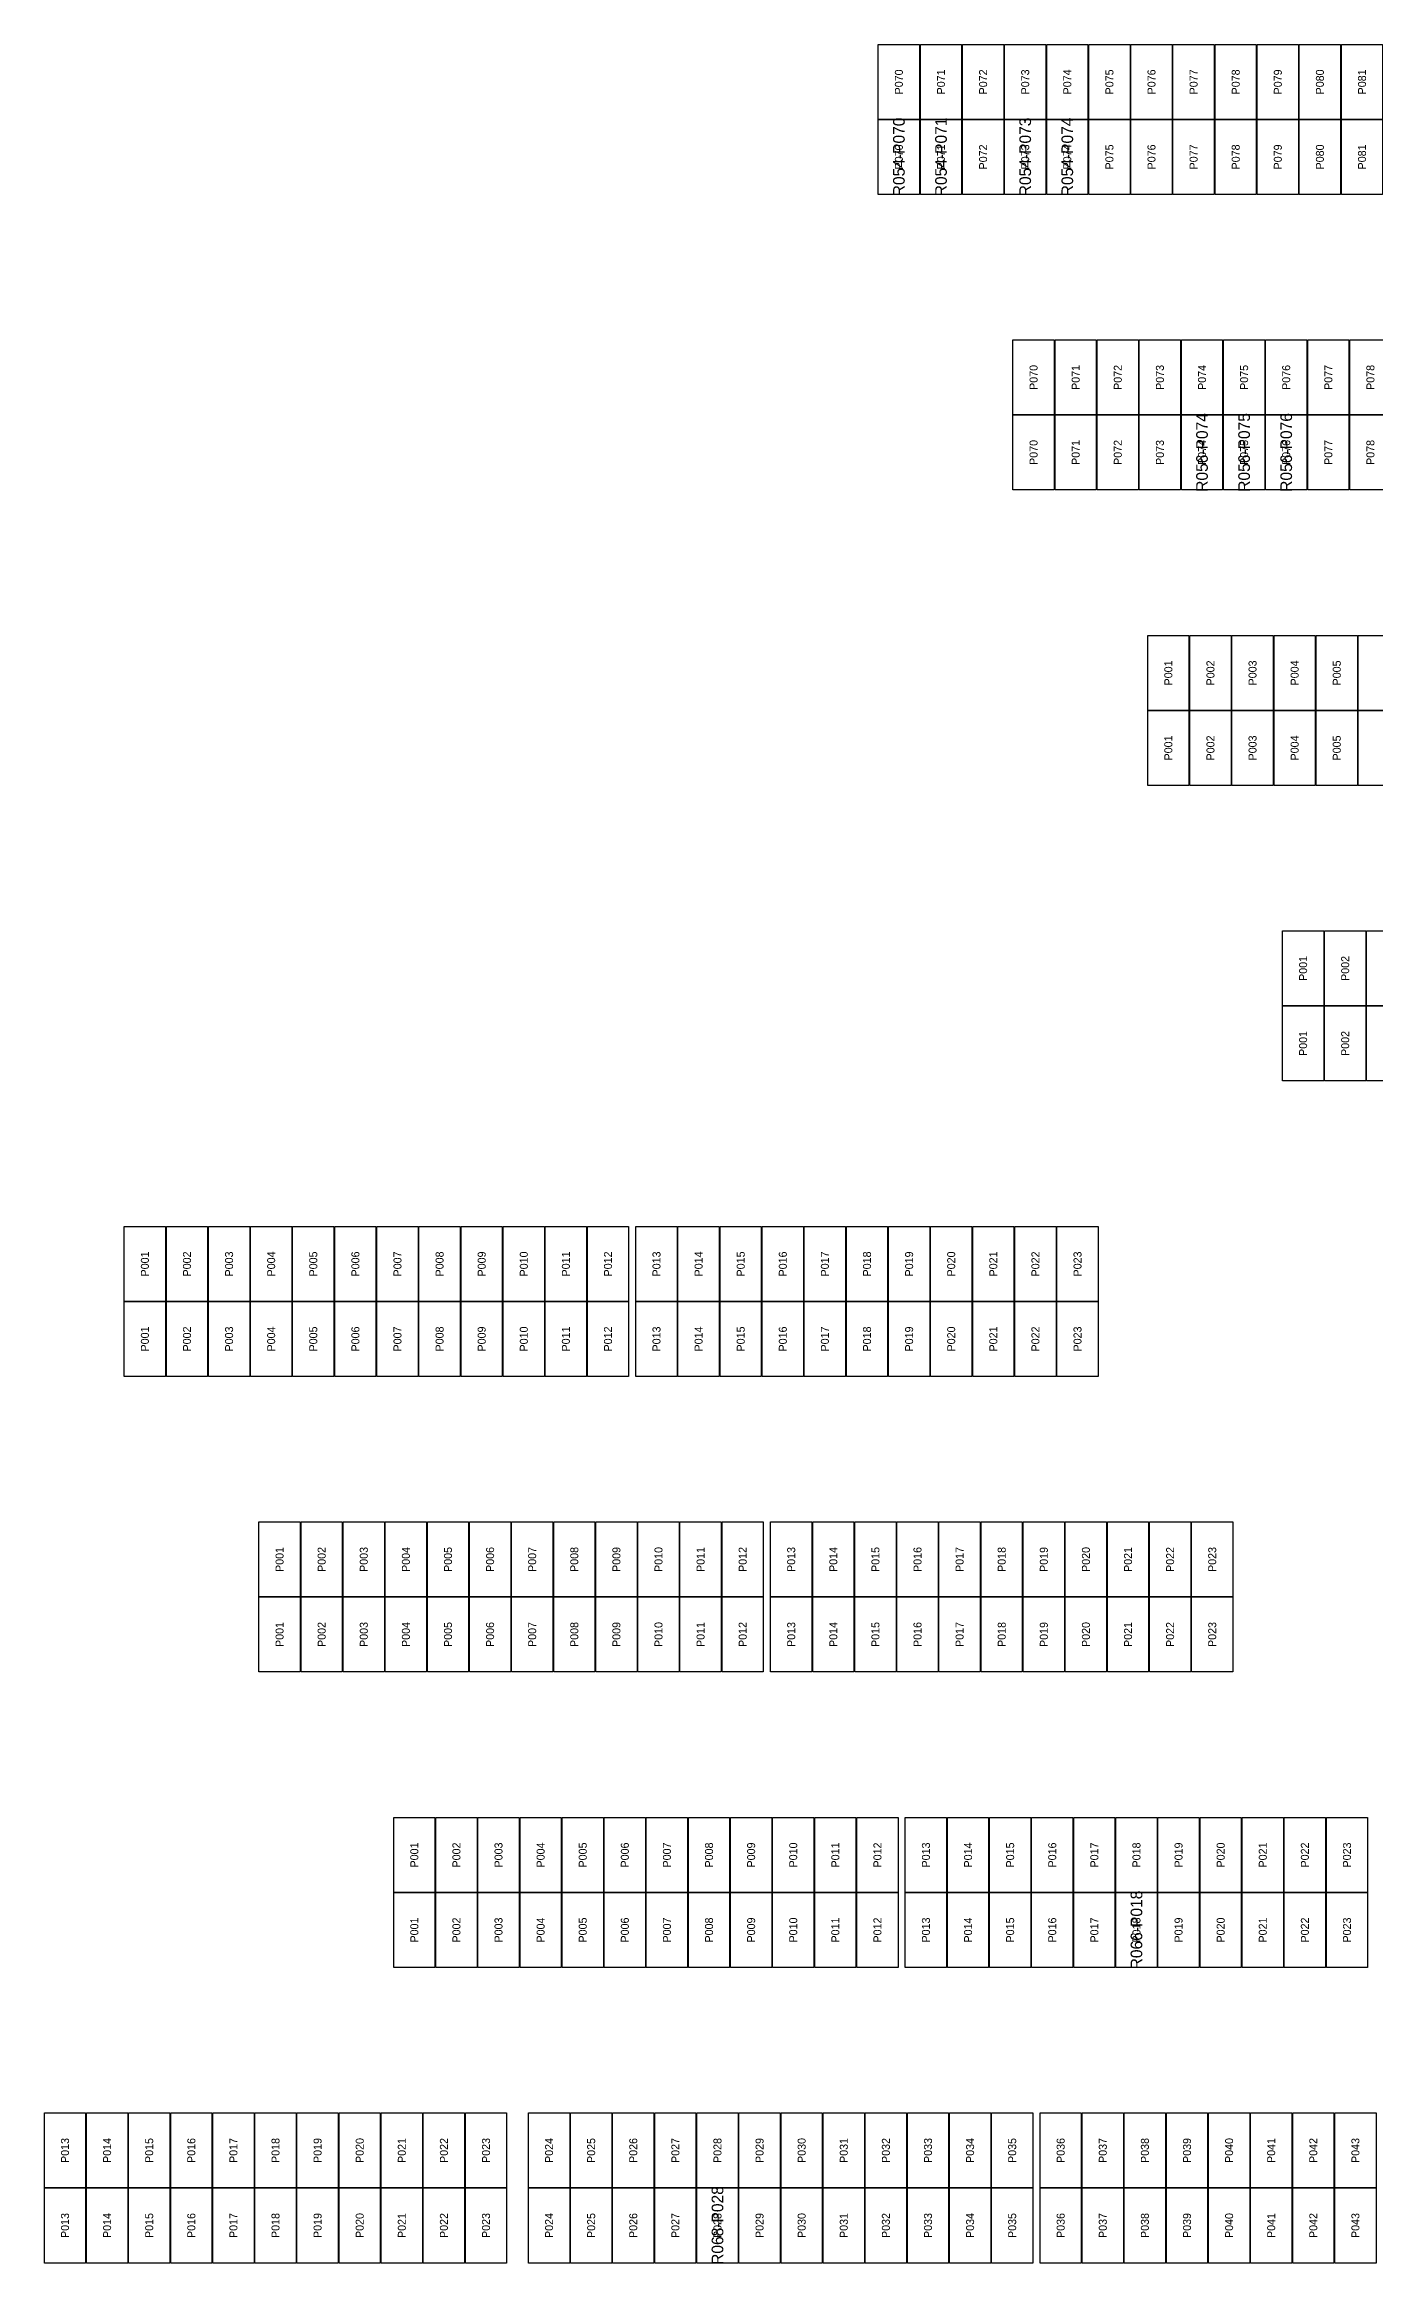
# Model space of a CAD drawing. Extents: x 296295 to 296770, y 651564 to 652121.
# Drawn here: x 296531.7 to 296568.3, y 651848.5 to 651909.5 of the extents above; entities that cross this region are included whole.
import ezdxf
from ezdxf.enums import TextEntityAlignment as Align

# ---------------------------------------------------------------- set-up
doc = ezdxf.new("R2010")
doc.units = 0

msp = doc.modelspace()

# ---------------------------------------------------------------- linework, layer by layer
at = {"layer": 'DEFECTIVE_PANELS'}
for points in [[(296554.67, 651907.472), (296555.804, 651907.472), (296555.804, 651905.409), (296554.67, 651905.409)], [(296555.828, 651907.472), (296556.962, 651907.472), (296556.962, 651905.409), (296555.828, 651905.409)], [(296558.144, 651907.472), (296559.278, 651907.472), (296559.278, 651905.409), (296558.144, 651905.409)], [(296559.302, 651907.472), (296560.436, 651907.472), (296560.436, 651905.409), (296559.302, 651905.409)], [(296563.007, 651899.346), (296564.141, 651899.346), (296564.141, 651897.283), (296563.007, 651897.283)], [(296564.165, 651899.346), (296565.299, 651899.346), (296565.299, 651897.283), (296564.165, 651897.283)], [(296565.323, 651899.346), (296566.457, 651899.346), (296566.457, 651897.283), (296565.323, 651897.283)], [(296561.204, 651858.716), (296562.338, 651858.716), (296562.338, 651856.653), (296561.204, 651856.653)], [(296549.68, 651850.59), (296550.814, 651850.59), (296550.814, 651848.527), (296549.68, 651848.527)]]:
    msp.add_lwpolyline(points, close=True, dxfattribs=at)
at = {"layer": 'PANELS_MASTER'}
for points in [[(296554.67, 651909.535), (296555.804, 651909.535), (296555.804, 651907.472), (296554.67, 651907.472)], [(296555.828, 651909.535), (296556.962, 651909.535), (296556.962, 651907.472), (296555.828, 651907.472)], [(296556.986, 651909.535), (296558.12, 651909.535), (296558.12, 651907.472), (296556.986, 651907.472)], [(296558.144, 651909.535), (296559.278, 651909.535), (296559.278, 651907.472), (296558.144, 651907.472)], [(296559.302, 651909.535), (296560.436, 651909.535), (296560.436, 651907.472), (296559.302, 651907.472)], [(296560.46, 651909.535), (296561.594, 651909.535), (296561.594, 651907.472), (296560.46, 651907.472)], [(296561.618, 651909.535), (296562.752, 651909.535), (296562.752, 651907.472), (296561.618, 651907.472)], [(296562.776, 651909.535), (296563.91, 651909.535), (296563.91, 651907.472), (296562.776, 651907.472)], [(296563.934, 651909.535), (296565.068, 651909.535), (296565.068, 651907.472), (296563.934, 651907.472)], [(296565.092, 651909.535), (296566.226, 651909.535), (296566.226, 651907.472), (296565.092, 651907.472)], [(296566.25, 651909.535), (296567.384, 651909.535), (296567.384, 651907.472), (296566.25, 651907.472)], [(296567.408, 651909.535), (296568.542, 651909.535), (296568.542, 651907.472), (296567.408, 651907.472)], [(296556.986, 651907.472), (296558.12, 651907.472), (296558.12, 651905.409), (296556.986, 651905.409)], [(296560.46, 651907.472), (296561.594, 651907.472), (296561.594, 651905.409), (296560.46, 651905.409)], [(296561.618, 651907.472), (296562.752, 651907.472), (296562.752, 651905.409), (296561.618, 651905.409)], [(296562.776, 651907.472), (296563.91, 651907.472), (296563.91, 651905.409), (296562.776, 651905.409)], [(296563.934, 651907.472), (296565.068, 651907.472), (296565.068, 651905.409), (296563.934, 651905.409)], [(296565.092, 651907.472), (296566.226, 651907.472), (296566.226, 651905.409), (296565.092, 651905.409)], [(296566.25, 651907.472), (296567.384, 651907.472), (296567.384, 651905.409), (296566.25, 651905.409)], [(296567.408, 651907.472), (296568.542, 651907.472), (296568.542, 651905.409), (296567.408, 651905.409)], [(296558.375, 651901.409), (296559.509, 651901.409), (296559.509, 651899.346), (296558.375, 651899.346)], [(296559.533, 651901.409), (296560.667, 651901.409), (296560.667, 651899.346), (296559.533, 651899.346)], [(296560.691, 651901.409), (296561.825, 651901.409), (296561.825, 651899.346), (296560.691, 651899.346)], [(296561.849, 651901.409), (296562.983, 651901.409), (296562.983, 651899.346), (296561.849, 651899.346)], [(296563.007, 651901.409), (296564.141, 651901.409), (296564.141, 651899.346), (296563.007, 651899.346)], [(296564.165, 651901.409), (296565.299, 651901.409), (296565.299, 651899.346), (296564.165, 651899.346)], [(296565.323, 651901.409), (296566.457, 651901.409), (296566.457, 651899.346), (296565.323, 651899.346)], [(296566.481, 651901.409), (296567.615, 651901.409), (296567.615, 651899.346), (296566.481, 651899.346)], [(296567.639, 651901.409), (296568.773, 651901.409), (296568.773, 651899.346), (296567.639, 651899.346)], [(296558.375, 651899.346), (296559.509, 651899.346), (296559.509, 651897.283), (296558.375, 651897.283)], [(296559.533, 651899.346), (296560.667, 651899.346), (296560.667, 651897.283), (296559.533, 651897.283)], [(296560.691, 651899.346), (296561.825, 651899.346), (296561.825, 651897.283), (296560.691, 651897.283)], [(296561.849, 651899.346), (296562.983, 651899.346), (296562.983, 651897.283), (296561.849, 651897.283)], [(296566.481, 651899.346), (296567.615, 651899.346), (296567.615, 651897.283), (296566.481, 651897.283)], [(296567.639, 651899.346), (296568.773, 651899.346), (296568.773, 651897.283), (296567.639, 651897.283)], [(296562.081, 651893.283), (296563.215, 651893.283), (296563.215, 651891.22), (296562.081, 651891.22)], [(296563.239, 651893.283), (296564.373, 651893.283), (296564.373, 651891.22), (296563.239, 651891.22)], [(296564.397, 651893.283), (296565.531, 651893.283), (296565.531, 651891.22), (296564.397, 651891.22)], [(296565.555, 651893.283), (296566.689, 651893.283), (296566.689, 651891.22), (296565.555, 651891.22)], [(296566.713, 651893.283), (296567.847, 651893.283), (296567.847, 651891.22), (296566.713, 651891.22)], [(296567.871, 651893.283), (296569.005, 651893.283), (296569.005, 651891.22), (296567.871, 651891.22)], [(296562.081, 651891.22), (296563.215, 651891.22), (296563.215, 651889.157), (296562.081, 651889.157)], [(296563.239, 651891.22), (296564.373, 651891.22), (296564.373, 651889.157), (296563.239, 651889.157)], [(296564.397, 651891.22), (296565.531, 651891.22), (296565.531, 651889.157), (296564.397, 651889.157)], [(296565.555, 651891.22), (296566.689, 651891.22), (296566.689, 651889.157), (296565.555, 651889.157)], [(296566.713, 651891.22), (296567.847, 651891.22), (296567.847, 651889.157), (296566.713, 651889.157)], [(296567.871, 651891.22), (296569.005, 651891.22), (296569.005, 651889.157), (296567.871, 651889.157)], [(296565.787, 651885.157), (296566.921, 651885.157), (296566.921, 651883.094), (296565.787, 651883.094)], [(296566.945, 651885.157), (296568.079, 651885.157), (296568.079, 651883.094), (296566.945, 651883.094)], [(296568.103, 651885.157), (296569.237, 651885.157), (296569.237, 651883.094), (296568.103, 651883.094)], [(296565.787, 651883.094), (296566.921, 651883.094), (296566.921, 651881.031), (296565.787, 651881.031)], [(296566.945, 651883.094), (296568.079, 651883.094), (296568.079, 651881.031), (296566.945, 651881.031)], [(296568.103, 651883.094), (296569.237, 651883.094), (296569.237, 651881.031), (296568.103, 651881.031)], [(296533.931, 651877.031), (296535.065, 651877.031), (296535.065, 651874.968), (296533.931, 651874.968)], [(296535.089, 651877.031), (296536.223, 651877.031), (296536.223, 651874.968), (296535.089, 651874.968)], [(296536.247, 651877.031), (296537.381, 651877.031), (296537.381, 651874.968), (296536.247, 651874.968)], [(296537.405, 651877.031), (296538.539, 651877.031), (296538.539, 651874.968), (296537.405, 651874.968)], [(296538.563, 651877.031), (296539.697, 651877.031), (296539.697, 651874.968), (296538.563, 651874.968)], [(296539.721, 651877.031), (296540.855, 651877.031), (296540.855, 651874.968), (296539.721, 651874.968)], [(296540.879, 651877.031), (296542.013, 651877.031), (296542.013, 651874.968), (296540.879, 651874.968)], [(296542.037, 651877.031), (296543.171, 651877.031), (296543.171, 651874.968), (296542.037, 651874.968)], [(296543.195, 651877.031), (296544.329, 651877.031), (296544.329, 651874.968), (296543.195, 651874.968)], [(296544.353, 651877.031), (296545.487, 651877.031), (296545.487, 651874.968), (296544.353, 651874.968)], [(296545.511, 651877.031), (296546.645, 651877.031), (296546.645, 651874.968), (296545.511, 651874.968)], [(296546.669, 651877.031), (296547.803, 651877.031), (296547.803, 651874.968), (296546.669, 651874.968)], [(296548.003, 651877.031), (296549.137, 651877.031), (296549.137, 651874.968), (296548.003, 651874.968)], [(296549.161, 651877.031), (296550.295, 651877.031), (296550.295, 651874.968), (296549.161, 651874.968)], [(296550.319, 651877.031), (296551.453, 651877.031), (296551.453, 651874.968), (296550.319, 651874.968)], [(296551.477, 651877.031), (296552.611, 651877.031), (296552.611, 651874.968), (296551.477, 651874.968)], [(296552.635, 651877.031), (296553.769, 651877.031), (296553.769, 651874.968), (296552.635, 651874.968)], [(296553.793, 651877.031), (296554.927, 651877.031), (296554.927, 651874.968), (296553.793, 651874.968)], [(296554.951, 651877.031), (296556.085, 651877.031), (296556.085, 651874.968), (296554.951, 651874.968)], [(296556.109, 651877.031), (296557.243, 651877.031), (296557.243, 651874.968), (296556.109, 651874.968)], [(296557.267, 651877.031), (296558.401, 651877.031), (296558.401, 651874.968), (296557.267, 651874.968)], [(296558.425, 651877.031), (296559.559, 651877.031), (296559.559, 651874.968), (296558.425, 651874.968)], [(296559.583, 651877.031), (296560.717, 651877.031), (296560.717, 651874.968), (296559.583, 651874.968)], [(296533.931, 651874.968), (296535.065, 651874.968), (296535.065, 651872.905), (296533.931, 651872.905)], [(296535.089, 651874.968), (296536.223, 651874.968), (296536.223, 651872.905), (296535.089, 651872.905)], [(296536.247, 651874.968), (296537.381, 651874.968), (296537.381, 651872.905), (296536.247, 651872.905)], [(296537.405, 651874.968), (296538.539, 651874.968), (296538.539, 651872.905), (296537.405, 651872.905)], [(296538.563, 651874.968), (296539.697, 651874.968), (296539.697, 651872.905), (296538.563, 651872.905)], [(296539.721, 651874.968), (296540.855, 651874.968), (296540.855, 651872.905), (296539.721, 651872.905)], [(296540.879, 651874.968), (296542.013, 651874.968), (296542.013, 651872.905), (296540.879, 651872.905)], [(296542.037, 651874.968), (296543.171, 651874.968), (296543.171, 651872.905), (296542.037, 651872.905)], [(296543.195, 651874.968), (296544.329, 651874.968), (296544.329, 651872.905), (296543.195, 651872.905)], [(296544.353, 651874.968), (296545.487, 651874.968), (296545.487, 651872.905), (296544.353, 651872.905)], [(296545.511, 651874.968), (296546.645, 651874.968), (296546.645, 651872.905), (296545.511, 651872.905)], [(296546.669, 651874.968), (296547.803, 651874.968), (296547.803, 651872.905), (296546.669, 651872.905)], [(296548.003, 651874.968), (296549.137, 651874.968), (296549.137, 651872.905), (296548.003, 651872.905)], [(296549.161, 651874.968), (296550.295, 651874.968), (296550.295, 651872.905), (296549.161, 651872.905)], [(296550.319, 651874.968), (296551.453, 651874.968), (296551.453, 651872.905), (296550.319, 651872.905)], [(296551.477, 651874.968), (296552.611, 651874.968), (296552.611, 651872.905), (296551.477, 651872.905)], [(296552.635, 651874.968), (296553.769, 651874.968), (296553.769, 651872.905), (296552.635, 651872.905)], [(296553.793, 651874.968), (296554.927, 651874.968), (296554.927, 651872.905), (296553.793, 651872.905)], [(296554.951, 651874.968), (296556.085, 651874.968), (296556.085, 651872.905), (296554.951, 651872.905)], [(296556.109, 651874.968), (296557.243, 651874.968), (296557.243, 651872.905), (296556.109, 651872.905)], [(296557.267, 651874.968), (296558.401, 651874.968), (296558.401, 651872.905), (296557.267, 651872.905)], [(296558.425, 651874.968), (296559.559, 651874.968), (296559.559, 651872.905), (296558.425, 651872.905)], [(296559.583, 651874.968), (296560.717, 651874.968), (296560.717, 651872.905), (296559.583, 651872.905)], [(296537.636, 651868.905), (296538.77, 651868.905), (296538.77, 651866.842), (296537.636, 651866.842)], [(296538.794, 651868.905), (296539.928, 651868.905), (296539.928, 651866.842), (296538.794, 651866.842)], [(296539.952, 651868.905), (296541.086, 651868.905), (296541.086, 651866.842), (296539.952, 651866.842)], [(296541.11, 651868.905), (296542.244, 651868.905), (296542.244, 651866.842), (296541.11, 651866.842)], [(296542.268, 651868.905), (296543.402, 651868.905), (296543.402, 651866.842), (296542.268, 651866.842)], [(296543.426, 651868.905), (296544.56, 651868.905), (296544.56, 651866.842), (296543.426, 651866.842)], [(296544.584, 651868.905), (296545.718, 651868.905), (296545.718, 651866.842), (296544.584, 651866.842)], [(296545.742, 651868.905), (296546.876, 651868.905), (296546.876, 651866.842), (296545.742, 651866.842)], [(296546.9, 651868.905), (296548.034, 651868.905), (296548.034, 651866.842), (296546.9, 651866.842)], [(296548.058, 651868.905), (296549.192, 651868.905), (296549.192, 651866.842), (296548.058, 651866.842)], [(296549.216, 651868.905), (296550.35, 651868.905), (296550.35, 651866.842), (296549.216, 651866.842)], [(296550.374, 651868.905), (296551.508, 651868.905), (296551.508, 651866.842), (296550.374, 651866.842)], [(296551.708, 651868.905), (296552.842, 651868.905), (296552.842, 651866.842), (296551.708, 651866.842)], [(296552.866, 651868.905), (296554, 651868.905), (296554, 651866.842), (296552.866, 651866.842)], [(296554.024, 651868.905), (296555.158, 651868.905), (296555.158, 651866.842), (296554.024, 651866.842)], [(296555.182, 651868.905), (296556.316, 651868.905), (296556.316, 651866.842), (296555.182, 651866.842)], [(296556.34, 651868.905), (296557.474, 651868.905), (296557.474, 651866.842), (296556.34, 651866.842)], [(296557.498, 651868.905), (296558.632, 651868.905), (296558.632, 651866.842), (296557.498, 651866.842)], [(296558.656, 651868.905), (296559.79, 651868.905), (296559.79, 651866.842), (296558.656, 651866.842)], [(296559.814, 651868.905), (296560.948, 651868.905), (296560.948, 651866.842), (296559.814, 651866.842)], [(296560.972, 651868.905), (296562.106, 651868.905), (296562.106, 651866.842), (296560.972, 651866.842)], [(296562.13, 651868.905), (296563.264, 651868.905), (296563.264, 651866.842), (296562.13, 651866.842)], [(296563.288, 651868.905), (296564.422, 651868.905), (296564.422, 651866.842), (296563.288, 651866.842)], [(296537.636, 651866.842), (296538.77, 651866.842), (296538.77, 651864.779), (296537.636, 651864.779)], [(296538.794, 651866.842), (296539.928, 651866.842), (296539.928, 651864.779), (296538.794, 651864.779)], [(296539.952, 651866.842), (296541.086, 651866.842), (296541.086, 651864.779), (296539.952, 651864.779)], [(296541.11, 651866.842), (296542.244, 651866.842), (296542.244, 651864.779), (296541.11, 651864.779)], [(296542.268, 651866.842), (296543.402, 651866.842), (296543.402, 651864.779), (296542.268, 651864.779)], [(296543.426, 651866.842), (296544.56, 651866.842), (296544.56, 651864.779), (296543.426, 651864.779)], [(296544.584, 651866.842), (296545.718, 651866.842), (296545.718, 651864.779), (296544.584, 651864.779)], [(296545.742, 651866.842), (296546.876, 651866.842), (296546.876, 651864.779), (296545.742, 651864.779)], [(296546.9, 651866.842), (296548.034, 651866.842), (296548.034, 651864.779), (296546.9, 651864.779)], [(296548.058, 651866.842), (296549.192, 651866.842), (296549.192, 651864.779), (296548.058, 651864.779)], [(296549.216, 651866.842), (296550.35, 651866.842), (296550.35, 651864.779), (296549.216, 651864.779)], [(296550.374, 651866.842), (296551.508, 651866.842), (296551.508, 651864.779), (296550.374, 651864.779)], [(296551.708, 651866.842), (296552.842, 651866.842), (296552.842, 651864.779), (296551.708, 651864.779)], [(296552.866, 651866.842), (296554, 651866.842), (296554, 651864.779), (296552.866, 651864.779)], [(296554.024, 651866.842), (296555.158, 651866.842), (296555.158, 651864.779), (296554.024, 651864.779)], [(296555.182, 651866.842), (296556.316, 651866.842), (296556.316, 651864.779), (296555.182, 651864.779)], [(296556.34, 651866.842), (296557.474, 651866.842), (296557.474, 651864.779), (296556.34, 651864.779)], [(296557.498, 651866.842), (296558.632, 651866.842), (296558.632, 651864.779), (296557.498, 651864.779)], [(296558.656, 651866.842), (296559.79, 651866.842), (296559.79, 651864.779), (296558.656, 651864.779)], [(296559.814, 651866.842), (296560.948, 651866.842), (296560.948, 651864.779), (296559.814, 651864.779)], [(296560.972, 651866.842), (296562.106, 651866.842), (296562.106, 651864.779), (296560.972, 651864.779)], [(296562.13, 651866.842), (296563.264, 651866.842), (296563.264, 651864.779), (296562.13, 651864.779)], [(296563.288, 651866.842), (296564.422, 651866.842), (296564.422, 651864.779), (296563.288, 651864.779)], [(296541.342, 651860.779), (296542.476, 651860.779), (296542.476, 651858.716), (296541.342, 651858.716)], [(296542.5, 651860.779), (296543.634, 651860.779), (296543.634, 651858.716), (296542.5, 651858.716)], [(296543.658, 651860.779), (296544.792, 651860.779), (296544.792, 651858.716), (296543.658, 651858.716)], [(296544.816, 651860.779), (296545.95, 651860.779), (296545.95, 651858.716), (296544.816, 651858.716)], [(296545.974, 651860.779), (296547.108, 651860.779), (296547.108, 651858.716), (296545.974, 651858.716)], [(296547.132, 651860.779), (296548.266, 651860.779), (296548.266, 651858.716), (296547.132, 651858.716)], [(296548.29, 651860.779), (296549.424, 651860.779), (296549.424, 651858.716), (296548.29, 651858.716)], [(296549.448, 651860.779), (296550.582, 651860.779), (296550.582, 651858.716), (296549.448, 651858.716)], [(296550.606, 651860.779), (296551.74, 651860.779), (296551.74, 651858.716), (296550.606, 651858.716)], [(296551.764, 651860.779), (296552.898, 651860.779), (296552.898, 651858.716), (296551.764, 651858.716)], [(296552.922, 651860.779), (296554.056, 651860.779), (296554.056, 651858.716), (296552.922, 651858.716)], [(296554.08, 651860.779), (296555.214, 651860.779), (296555.214, 651858.716), (296554.08, 651858.716)], [(296555.414, 651860.779), (296556.548, 651860.779), (296556.548, 651858.716), (296555.414, 651858.716)], [(296556.572, 651860.779), (296557.706, 651860.779), (296557.706, 651858.716), (296556.572, 651858.716)], [(296557.73, 651860.779), (296558.864, 651860.779), (296558.864, 651858.716), (296557.73, 651858.716)], [(296558.888, 651860.779), (296560.022, 651860.779), (296560.022, 651858.716), (296558.888, 651858.716)], [(296560.046, 651860.779), (296561.18, 651860.779), (296561.18, 651858.716), (296560.046, 651858.716)], [(296561.204, 651860.779), (296562.338, 651860.779), (296562.338, 651858.716), (296561.204, 651858.716)], [(296562.362, 651860.779), (296563.496, 651860.779), (296563.496, 651858.716), (296562.362, 651858.716)], [(296563.52, 651860.779), (296564.654, 651860.779), (296564.654, 651858.716), (296563.52, 651858.716)], [(296564.678, 651860.779), (296565.812, 651860.779), (296565.812, 651858.716), (296564.678, 651858.716)], [(296565.836, 651860.779), (296566.97, 651860.779), (296566.97, 651858.716), (296565.836, 651858.716)], [(296566.994, 651860.779), (296568.128, 651860.779), (296568.128, 651858.716), (296566.994, 651858.716)], [(296541.342, 651858.716), (296542.476, 651858.716), (296542.476, 651856.653), (296541.342, 651856.653)], [(296542.5, 651858.716), (296543.634, 651858.716), (296543.634, 651856.653), (296542.5, 651856.653)], [(296543.658, 651858.716), (296544.792, 651858.716), (296544.792, 651856.653), (296543.658, 651856.653)], [(296544.816, 651858.716), (296545.95, 651858.716), (296545.95, 651856.653), (296544.816, 651856.653)], [(296545.974, 651858.716), (296547.108, 651858.716), (296547.108, 651856.653), (296545.974, 651856.653)], [(296547.132, 651858.716), (296548.266, 651858.716), (296548.266, 651856.653), (296547.132, 651856.653)], [(296548.29, 651858.716), (296549.424, 651858.716), (296549.424, 651856.653), (296548.29, 651856.653)], [(296549.448, 651858.716), (296550.582, 651858.716), (296550.582, 651856.653), (296549.448, 651856.653)], [(296550.606, 651858.716), (296551.74, 651858.716), (296551.74, 651856.653), (296550.606, 651856.653)], [(296551.764, 651858.716), (296552.898, 651858.716), (296552.898, 651856.653), (296551.764, 651856.653)], [(296552.922, 651858.716), (296554.056, 651858.716), (296554.056, 651856.653), (296552.922, 651856.653)], [(296554.08, 651858.716), (296555.214, 651858.716), (296555.214, 651856.653), (296554.08, 651856.653)], [(296555.414, 651858.716), (296556.548, 651858.716), (296556.548, 651856.653), (296555.414, 651856.653)], [(296556.572, 651858.716), (296557.706, 651858.716), (296557.706, 651856.653), (296556.572, 651856.653)], [(296557.73, 651858.716), (296558.864, 651858.716), (296558.864, 651856.653), (296557.73, 651856.653)], [(296558.888, 651858.716), (296560.022, 651858.716), (296560.022, 651856.653), (296558.888, 651856.653)], [(296560.046, 651858.716), (296561.18, 651858.716), (296561.18, 651856.653), (296560.046, 651856.653)], [(296562.362, 651858.716), (296563.496, 651858.716), (296563.496, 651856.653), (296562.362, 651856.653)], [(296563.52, 651858.716), (296564.654, 651858.716), (296564.654, 651856.653), (296563.52, 651856.653)], [(296564.678, 651858.716), (296565.812, 651858.716), (296565.812, 651856.653), (296564.678, 651856.653)], [(296565.836, 651858.716), (296566.97, 651858.716), (296566.97, 651856.653), (296565.836, 651856.653)], [(296566.994, 651858.716), (296568.128, 651858.716), (296568.128, 651856.653), (296566.994, 651856.653)], [(296531.734, 651852.653), (296532.868, 651852.653), (296532.868, 651850.59), (296531.734, 651850.59)], [(296532.892, 651852.653), (296534.026, 651852.653), (296534.026, 651850.59), (296532.892, 651850.59)], [(296534.05, 651852.653), (296535.184, 651852.653), (296535.184, 651850.59), (296534.05, 651850.59)], [(296535.208, 651852.653), (296536.342, 651852.653), (296536.342, 651850.59), (296535.208, 651850.59)], [(296536.366, 651852.653), (296537.5, 651852.653), (296537.5, 651850.59), (296536.366, 651850.59)], [(296537.524, 651852.653), (296538.658, 651852.653), (296538.658, 651850.59), (296537.524, 651850.59)], [(296538.682, 651852.653), (296539.816, 651852.653), (296539.816, 651850.59), (296538.682, 651850.59)], [(296539.84, 651852.653), (296540.974, 651852.653), (296540.974, 651850.59), (296539.84, 651850.59)], [(296540.998, 651852.653), (296542.132, 651852.653), (296542.132, 651850.59), (296540.998, 651850.59)], [(296542.156, 651852.653), (296543.29, 651852.653), (296543.29, 651850.59), (296542.156, 651850.59)], [(296543.314, 651852.653), (296544.448, 651852.653), (296544.448, 651850.59), (296543.314, 651850.59)], [(296545.048, 651852.653), (296546.182, 651852.653), (296546.182, 651850.59), (296545.048, 651850.59)], [(296546.206, 651852.653), (296547.34, 651852.653), (296547.34, 651850.59), (296546.206, 651850.59)], [(296547.364, 651852.653), (296548.498, 651852.653), (296548.498, 651850.59), (296547.364, 651850.59)], [(296548.522, 651852.653), (296549.656, 651852.653), (296549.656, 651850.59), (296548.522, 651850.59)], [(296549.68, 651852.653), (296550.814, 651852.653), (296550.814, 651850.59), (296549.68, 651850.59)], [(296550.838, 651852.653), (296551.972, 651852.653), (296551.972, 651850.59), (296550.838, 651850.59)], [(296551.996, 651852.653), (296553.13, 651852.653), (296553.13, 651850.59), (296551.996, 651850.59)], [(296553.154, 651852.653), (296554.288, 651852.653), (296554.288, 651850.59), (296553.154, 651850.59)], [(296554.312, 651852.653), (296555.446, 651852.653), (296555.446, 651850.59), (296554.312, 651850.59)], [(296555.47, 651852.653), (296556.604, 651852.653), (296556.604, 651850.59), (296555.47, 651850.59)], [(296556.628, 651852.653), (296557.762, 651852.653), (296557.762, 651850.59), (296556.628, 651850.59)], [(296557.786, 651852.653), (296558.92, 651852.653), (296558.92, 651850.59), (296557.786, 651850.59)], [(296559.12, 651852.653), (296560.254, 651852.653), (296560.254, 651850.59), (296559.12, 651850.59)], [(296560.278, 651852.653), (296561.412, 651852.653), (296561.412, 651850.59), (296560.278, 651850.59)], [(296561.436, 651852.653), (296562.57, 651852.653), (296562.57, 651850.59), (296561.436, 651850.59)], [(296562.594, 651852.653), (296563.728, 651852.653), (296563.728, 651850.59), (296562.594, 651850.59)], [(296563.752, 651852.653), (296564.886, 651852.653), (296564.886, 651850.59), (296563.752, 651850.59)], [(296564.91, 651852.653), (296566.044, 651852.653), (296566.044, 651850.59), (296564.91, 651850.59)], [(296566.068, 651852.653), (296567.202, 651852.653), (296567.202, 651850.59), (296566.068, 651850.59)], [(296567.226, 651852.653), (296568.36, 651852.653), (296568.36, 651850.59), (296567.226, 651850.59)], [(296531.734, 651850.59), (296532.868, 651850.59), (296532.868, 651848.527), (296531.734, 651848.527)], [(296532.892, 651850.59), (296534.026, 651850.59), (296534.026, 651848.527), (296532.892, 651848.527)], [(296534.05, 651850.59), (296535.184, 651850.59), (296535.184, 651848.527), (296534.05, 651848.527)], [(296535.208, 651850.59), (296536.342, 651850.59), (296536.342, 651848.527), (296535.208, 651848.527)], [(296536.366, 651850.59), (296537.5, 651850.59), (296537.5, 651848.527), (296536.366, 651848.527)], [(296537.524, 651850.59), (296538.658, 651850.59), (296538.658, 651848.527), (296537.524, 651848.527)], [(296538.682, 651850.59), (296539.816, 651850.59), (296539.816, 651848.527), (296538.682, 651848.527)], [(296539.84, 651850.59), (296540.974, 651850.59), (296540.974, 651848.527), (296539.84, 651848.527)], [(296540.998, 651850.59), (296542.132, 651850.59), (296542.132, 651848.527), (296540.998, 651848.527)], [(296542.156, 651850.59), (296543.29, 651850.59), (296543.29, 651848.527), (296542.156, 651848.527)], [(296543.314, 651850.59), (296544.448, 651850.59), (296544.448, 651848.527), (296543.314, 651848.527)], [(296545.048, 651850.59), (296546.182, 651850.59), (296546.182, 651848.527), (296545.048, 651848.527)], [(296546.206, 651850.59), (296547.34, 651850.59), (296547.34, 651848.527), (296546.206, 651848.527)], [(296547.364, 651850.59), (296548.498, 651850.59), (296548.498, 651848.527), (296547.364, 651848.527)], [(296548.522, 651850.59), (296549.656, 651850.59), (296549.656, 651848.527), (296548.522, 651848.527)], [(296550.838, 651850.59), (296551.972, 651850.59), (296551.972, 651848.527), (296550.838, 651848.527)], [(296551.996, 651850.59), (296553.13, 651850.59), (296553.13, 651848.527), (296551.996, 651848.527)], [(296553.154, 651850.59), (296554.288, 651850.59), (296554.288, 651848.527), (296553.154, 651848.527)], [(296554.312, 651850.59), (296555.446, 651850.59), (296555.446, 651848.527), (296554.312, 651848.527)], [(296555.47, 651850.59), (296556.604, 651850.59), (296556.604, 651848.527), (296555.47, 651848.527)], [(296556.628, 651850.59), (296557.762, 651850.59), (296557.762, 651848.527), (296556.628, 651848.527)], [(296557.786, 651850.59), (296558.92, 651850.59), (296558.92, 651848.527), (296557.786, 651848.527)], [(296559.12, 651850.59), (296560.254, 651850.59), (296560.254, 651848.527), (296559.12, 651848.527)], [(296560.278, 651850.59), (296561.412, 651850.59), (296561.412, 651848.527), (296560.278, 651848.527)], [(296561.436, 651850.59), (296562.57, 651850.59), (296562.57, 651848.527), (296561.436, 651848.527)], [(296562.594, 651850.59), (296563.728, 651850.59), (296563.728, 651848.527), (296562.594, 651848.527)], [(296563.752, 651850.59), (296564.886, 651850.59), (296564.886, 651848.527), (296563.752, 651848.527)], [(296564.91, 651850.59), (296566.044, 651850.59), (296566.044, 651848.527), (296564.91, 651848.527)], [(296566.068, 651850.59), (296567.202, 651850.59), (296567.202, 651848.527), (296566.068, 651848.527)], [(296567.226, 651850.59), (296568.36, 651850.59), (296568.36, 651848.527), (296567.226, 651848.527)]]:
    msp.add_lwpolyline(points, close=True, dxfattribs=at)

# ---------------------------------------------------------------- texts
at = {"layer": 'DEFECT_LABELS'}
for s, p in [('R054-P070', (296555.237, 651906.44)), ('R054-P071', (296556.395, 651906.44)), ('R054-P073', (296558.711, 651906.44)), ('R054-P074', (296559.869, 651906.44)), ('R056-P074', (296563.574, 651898.314)), ('R056-P075', (296564.732, 651898.314)), ('R056-P076', (296565.89, 651898.314)), ('R066-P018', (296561.771, 651857.684)), ('R068-P028', (296550.247, 651849.558))]:
    msp.add_text(s, height=0.32, rotation=90, dxfattribs=at).set_placement(p, align=Align.MIDDLE_CENTER)
at = {"layer": 'PANEL_POSITION'}
for s, p in [('P070', (296555.237, 651908.503)), ('P071', (296556.395, 651908.503)), ('P072', (296557.553, 651908.503)), ('P073', (296558.711, 651908.503)), ('P074', (296559.869, 651908.503)), ('P075', (296561.027, 651908.503)), ('P076', (296562.185, 651908.503)), ('P077', (296563.343, 651908.503)), ('P078', (296564.501, 651908.503)), ('P079', (296565.659, 651908.503)), ('P080', (296566.817, 651908.503)), ('P081', (296567.975, 651908.503)), ('P070', (296555.237, 651906.44)), ('P071', (296556.395, 651906.44)), ('P072', (296557.553, 651906.44)), ('P073', (296558.711, 651906.44)), ('P074', (296559.869, 651906.44)), ('P075', (296561.027, 651906.44)), ('P076', (296562.185, 651906.44)), ('P077', (296563.343, 651906.44)), ('P078', (296564.501, 651906.44)), ('P079', (296565.659, 651906.44)), ('P080', (296566.817, 651906.44)), ('P081', (296567.975, 651906.44)), ('P070', (296558.942, 651900.377)), ('P071', (296560.1, 651900.377)), ('P072', (296561.258, 651900.377)), ('P073', (296562.416, 651900.377)), ('P074', (296563.574, 651900.377)), ('P075', (296564.732, 651900.377)), ('P076', (296565.89, 651900.377)), ('P077', (296567.048, 651900.377)), ('P078', (296568.206, 651900.377)), ('P070', (296558.942, 651898.314)), ('P071', (296560.1, 651898.314)), ('P072', (296561.258, 651898.314)), ('P073', (296562.416, 651898.314)), ('P074', (296563.574, 651898.314)), ('P075', (296564.732, 651898.314)), ('P076', (296565.89, 651898.314)), ('P077', (296567.048, 651898.314)), ('P078', (296568.206, 651898.314)), ('P001', (296562.648, 651892.251)), ('P002', (296563.806, 651892.251)), ('P003', (296564.964, 651892.251)), ('P004', (296566.122, 651892.251)), ('P005', (296567.28, 651892.251)), ('P001', (296562.648, 651890.188)), ('P002', (296563.806, 651890.188)), ('P003', (296564.964, 651890.188)), ('P004', (296566.122, 651890.188)), ('P005', (296567.28, 651890.188)), ('P001', (296566.354, 651884.125)), ('P002', (296567.512, 651884.125)), ('P001', (296566.354, 651882.062)), ('P002', (296567.512, 651882.062)), ('P001', (296534.498, 651875.999)), ('P002', (296535.656, 651875.999)), ('P003', (296536.814, 651875.999)), ('P004', (296537.972, 651875.999)), ('P005', (296539.13, 651875.999)), ('P006', (296540.288, 651875.999)), ('P007', (296541.446, 651875.999)), ('P008', (296542.604, 651875.999)), ('P009', (296543.762, 651875.999)), ('P010', (296544.92, 651875.999)), ('P011', (296546.078, 651875.999)), ('P012', (296547.236, 651875.999)), ('P013', (296548.57, 651875.999)), ('P014', (296549.728, 651875.999)), ('P015', (296550.886, 651875.999)), ('P016', (296552.044, 651875.999)), ('P017', (296553.202, 651875.999)), ('P018', (296554.36, 651875.999)), ('P019', (296555.518, 651875.999)), ('P020', (296556.676, 651875.999)), ('P021', (296557.834, 651875.999)), ('P022', (296558.992, 651875.999)), ('P023', (296560.15, 651875.999)), ('P001', (296534.498, 651873.936)), ('P002', (296535.656, 651873.936)), ('P003', (296536.814, 651873.936)), ('P004', (296537.972, 651873.936)), ('P005', (296539.13, 651873.936)), ('P006', (296540.288, 651873.936)), ('P007', (296541.446, 651873.936)), ('P008', (296542.604, 651873.936)), ('P009', (296543.762, 651873.936)), ('P010', (296544.92, 651873.936)), ('P011', (296546.078, 651873.936)), ('P012', (296547.236, 651873.936)), ('P013', (296548.57, 651873.936)), ('P014', (296549.728, 651873.936)), ('P015', (296550.886, 651873.936)), ('P016', (296552.044, 651873.936)), ('P017', (296553.202, 651873.936)), ('P018', (296554.36, 651873.936)), ('P019', (296555.518, 651873.936)), ('P020', (296556.676, 651873.936)), ('P021', (296557.834, 651873.936)), ('P022', (296558.992, 651873.936)), ('P023', (296560.15, 651873.936)), ('P001', (296538.203, 651867.873)), ('P002', (296539.361, 651867.873)), ('P003', (296540.519, 651867.873)), ('P004', (296541.677, 651867.873)), ('P005', (296542.835, 651867.873)), ('P006', (296543.993, 651867.873)), ('P007', (296545.151, 651867.873)), ('P008', (296546.309, 651867.873)), ('P009', (296547.467, 651867.873)), ('P010', (296548.625, 651867.873)), ('P011', (296549.783, 651867.873)), ('P012', (296550.941, 651867.873)), ('P013', (296552.275, 651867.873)), ('P014', (296553.433, 651867.873)), ('P015', (296554.591, 651867.873)), ('P016', (296555.749, 651867.873)), ('P017', (296556.907, 651867.873)), ('P018', (296558.065, 651867.873)), ('P019', (296559.223, 651867.873)), ('P020', (296560.381, 651867.873)), ('P021', (296561.539, 651867.873)), ('P022', (296562.697, 651867.873)), ('P023', (296563.855, 651867.873)), ('P001', (296538.203, 651865.81)), ('P002', (296539.361, 651865.81)), ('P003', (296540.519, 651865.81)), ('P004', (296541.677, 651865.81)), ('P005', (296542.835, 651865.81)), ('P006', (296543.993, 651865.81)), ('P007', (296545.151, 651865.81)), ('P008', (296546.309, 651865.81)), ('P009', (296547.467, 651865.81)), ('P010', (296548.625, 651865.81)), ('P011', (296549.783, 651865.81)), ('P012', (296550.941, 651865.81)), ('P013', (296552.275, 651865.81)), ('P014', (296553.433, 651865.81)), ('P015', (296554.591, 651865.81)), ('P016', (296555.749, 651865.81)), ('P017', (296556.907, 651865.81)), ('P018', (296558.065, 651865.81)), ('P019', (296559.223, 651865.81)), ('P020', (296560.381, 651865.81)), ('P021', (296561.539, 651865.81)), ('P022', (296562.697, 651865.81)), ('P023', (296563.855, 651865.81)), ('P001', (296541.909, 651859.747)), ('P002', (296543.067, 651859.747)), ('P003', (296544.225, 651859.747)), ('P004', (296545.383, 651859.747)), ('P005', (296546.541, 651859.747)), ('P006', (296547.699, 651859.747)), ('P007', (296548.857, 651859.747)), ('P008', (296550.015, 651859.747)), ('P009', (296551.173, 651859.747)), ('P010', (296552.331, 651859.747)), ('P011', (296553.489, 651859.747)), ('P012', (296554.647, 651859.747)), ('P013', (296555.981, 651859.747)), ('P014', (296557.139, 651859.747)), ('P015', (296558.297, 651859.747)), ('P016', (296559.455, 651859.747)), ('P017', (296560.613, 651859.747)), ('P018', (296561.771, 651859.747)), ('P019', (296562.929, 651859.747)), ('P020', (296564.087, 651859.747)), ('P021', (296565.245, 651859.747)), ('P022', (296566.403, 651859.747)), ('P023', (296567.561, 651859.747)), ('P001', (296541.909, 651857.684)), ('P002', (296543.067, 651857.684)), ('P003', (296544.225, 651857.684)), ('P004', (296545.383, 651857.684)), ('P005', (296546.541, 651857.684)), ('P006', (296547.699, 651857.684)), ('P007', (296548.857, 651857.684)), ('P008', (296550.015, 651857.684)), ('P009', (296551.173, 651857.684)), ('P010', (296552.331, 651857.684)), ('P011', (296553.489, 651857.684)), ('P012', (296554.647, 651857.684)), ('P013', (296555.981, 651857.684)), ('P014', (296557.139, 651857.684)), ('P015', (296558.297, 651857.684)), ('P016', (296559.455, 651857.684)), ('P017', (296560.613, 651857.684)), ('P018', (296561.771, 651857.684)), ('P019', (296562.929, 651857.684)), ('P020', (296564.087, 651857.684)), ('P021', (296565.245, 651857.684)), ('P022', (296566.403, 651857.684)), ('P023', (296567.561, 651857.684)), ('P013', (296532.301, 651851.621)), ('P014', (296533.459, 651851.621)), ('P015', (296534.617, 651851.621)), ('P016', (296535.775, 651851.621)), ('P017', (296536.933, 651851.621)), ('P018', (296538.091, 651851.621)), ('P019', (296539.249, 651851.621)), ('P020', (296540.407, 651851.621)), ('P021', (296541.565, 651851.621)), ('P022', (296542.723, 651851.621)), ('P023', (296543.881, 651851.621)), ('P024', (296545.615, 651851.621)), ('P025', (296546.773, 651851.621)), ('P026', (296547.931, 651851.621)), ('P027', (296549.089, 651851.621)), ('P028', (296550.247, 651851.621)), ('P029', (296551.405, 651851.621)), ('P030', (296552.563, 651851.621)), ('P031', (296553.721, 651851.621)), ('P032', (296554.879, 651851.621)), ('P033', (296556.037, 651851.621)), ('P034', (296557.195, 651851.621)), ('P035', (296558.353, 651851.621)), ('P036', (296559.687, 651851.621)), ('P037', (296560.845, 651851.621)), ('P038', (296562.003, 651851.621)), ('P039', (296563.161, 651851.621)), ('P040', (296564.319, 651851.621)), ('P041', (296565.477, 651851.621)), ('P042', (296566.635, 651851.621)), ('P043', (296567.793, 651851.621)), ('P013', (296532.301, 651849.558)), ('P014', (296533.459, 651849.558)), ('P015', (296534.617, 651849.558)), ('P016', (296535.775, 651849.558)), ('P017', (296536.933, 651849.558)), ('P018', (296538.091, 651849.558)), ('P019', (296539.249, 651849.558)), ('P020', (296540.407, 651849.558)), ('P021', (296541.565, 651849.558)), ('P022', (296542.723, 651849.558)), ('P023', (296543.881, 651849.558)), ('P024', (296545.615, 651849.558)), ('P025', (296546.773, 651849.558)), ('P026', (296547.931, 651849.558)), ('P027', (296549.089, 651849.558)), ('P028', (296550.247, 651849.558)), ('P029', (296551.405, 651849.558)), ('P030', (296552.563, 651849.558)), ('P031', (296553.721, 651849.558)), ('P032', (296554.879, 651849.558)), ('P033', (296556.037, 651849.558)), ('P034', (296557.195, 651849.558)), ('P035', (296558.353, 651849.558)), ('P036', (296559.687, 651849.558)), ('P037', (296560.845, 651849.558)), ('P038', (296562.003, 651849.558)), ('P039', (296563.161, 651849.558)), ('P040', (296564.319, 651849.558)), ('P041', (296565.477, 651849.558)), ('P042', (296566.635, 651849.558)), ('P043', (296567.793, 651849.558))]:
    msp.add_text(s, height=0.22, rotation=90, dxfattribs=at).set_placement(p, align=Align.MIDDLE_CENTER)

doc.saveas('drawing.dxf')
